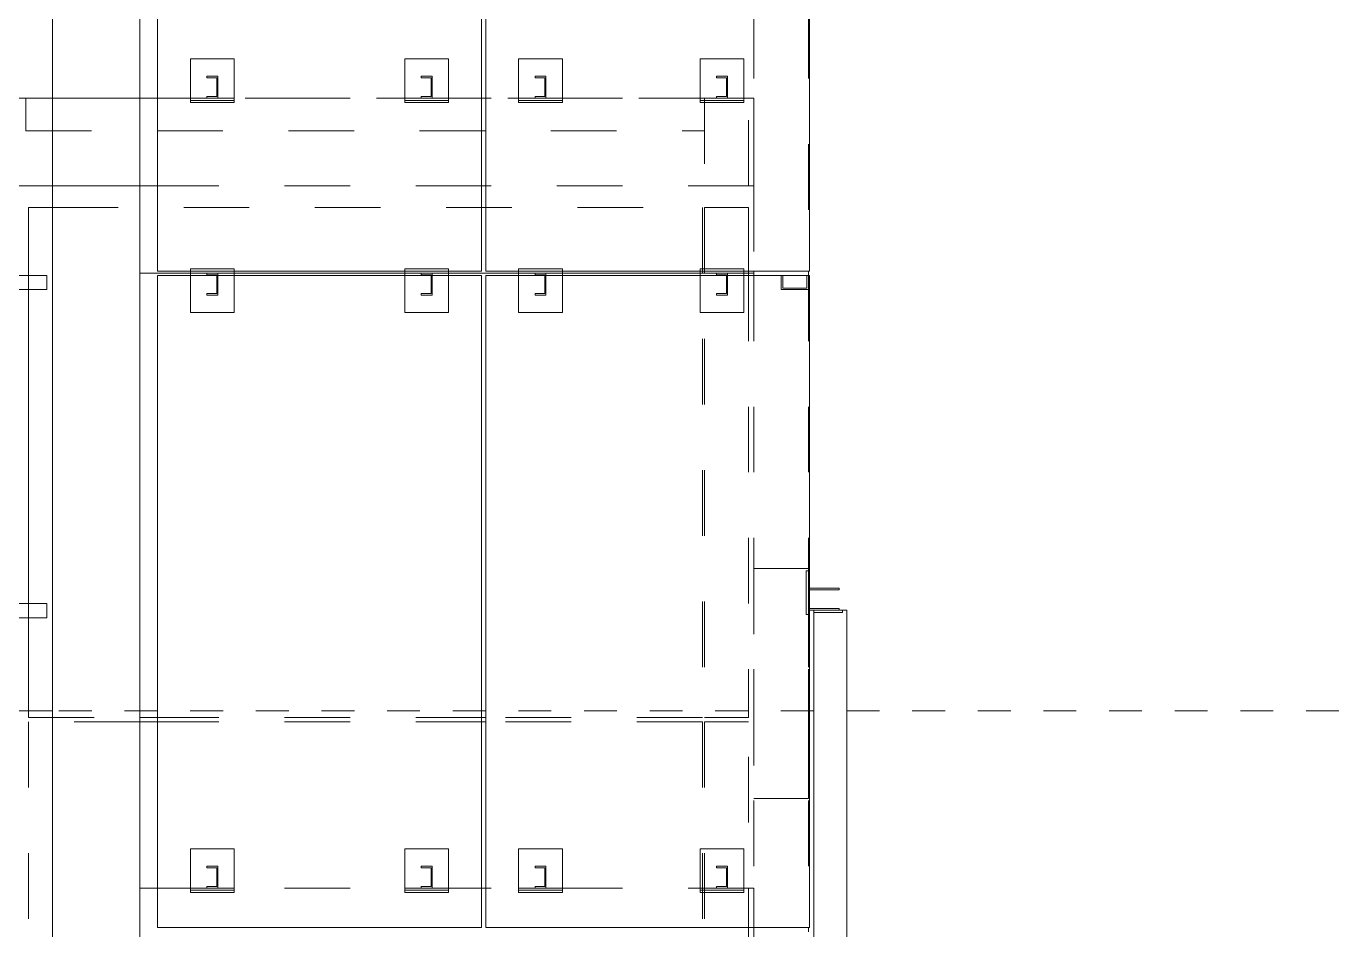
# Model space of a CAD drawing. Header units: millimetres. Extents: x 663313 to 1226001, y 1431724 to 1620898.
# Drawn here: x 663635.23 to 663641.26, y 1524673.43 to 1524677.55 of the extents above; entities that cross this region are included whole.
import ezdxf

# ---------------------------------------------------------------- set-up
doc = ezdxf.new("R2010")
doc.units = ezdxf.units.MM
for name, pattern in [('XKITLINE00', [0]), ('XKITLINE01', [4, 1, -1, 1, -1]), ('XKITLINE02', [4, 2, -2])]:
    doc.linetypes.add(name, pattern=pattern)
doc.layers.add('Part', color=7, linetype='Continuous', lineweight=0)
doc.layers.add('S-GRID', color=7, linetype='Continuous', lineweight=9)

# ---------------------------------------------------------------- blocks, each defined once
blk = doc.blocks.new('*A20472520')
at = {"layer": 'S-GRID', "color": 7, "linetype": 'XKITLINE01', "lineweight": 0}
blk.add_line((486.810012, 170.525023), (601.986223, 170.525023), dxfattribs=at)
blk = doc.blocks.new('*A20492522')
at = {"layer": 'Part', "color": 7, "linetype": 'XKITLINE02', "lineweight": 0}
for p, q in [((583.982697, 203.791689), (583.982697, 183.925023)), ((585.649363, 203.791689), (585.649363, 183.925023)), ((583.982697, 183.791689), (583.982697, 163.925023)), ((585.649363, 183.791689), (585.649363, 163.925023))]:
    blk.add_line(p, q, dxfattribs=at)
at = {"layer": 'Part', "color": 7, "linetype": 'XKITLINE00', "lineweight": 0}
for p, q in [((583.982697, 183.925023), (583.982697, 183.791689)), ((585.649363, 183.925023), (585.649363, 183.791689)), ((583.982697, 163.925023), (583.982697, 163.791689)), ((585.649363, 163.925023), (585.649363, 163.791689))]:
    blk.add_line(p, q, dxfattribs=at)
blk = doc.blocks.new('*A20512524')
at = {"layer": 'Part', "color": 7, "linetype": 'XKITLINE00', "lineweight": 0}
for p, q in [((565.816016, 203.791689), (565.816016, 183.925023)), ((575.682683, 203.791689), (575.682683, 183.925023)), ((575.682683, 183.925023), (565.816016, 183.925023)), ((575.682683, 183.791689), (565.816016, 183.791689)), ((565.816016, 183.791689), (565.816016, 163.925023)), ((575.682683, 183.791689), (575.682683, 163.925023)), ((575.682683, 163.925023), (565.816016, 163.925023))]:
    blk.add_line(p, q, dxfattribs=at)
blk = doc.blocks.new('*A20532526')
at = {"layer": 'Part', "color": 7, "linetype": 'XKITLINE00', "lineweight": 0}
for p, q in [((575.816016, 203.791689), (575.816016, 183.925023)), ((585.682683, 203.791689), (585.682683, 183.925023)), ((585.682683, 183.925023), (575.816016, 183.925023)), ((585.682683, 183.791689), (575.816016, 183.791689)), ((575.816016, 183.791689), (575.816016, 163.925023)), ((585.682683, 183.791689), (585.682683, 163.925023)), ((585.682683, 163.925023), (575.816016, 163.925023))]:
    blk.add_line(p, q, dxfattribs=at)
blk = doc.blocks.new('*A20552528')
at = {"layer": 'Part', "color": 7, "linetype": 'XKITLINE00', "lineweight": 0}
for p, q in [((562.609383, 225.858356), (562.609383, 163.791689)), ((565.27605, 225.858356), (565.27605, 163.791689))]:
    blk.add_line(p, q, dxfattribs=at)
blk = doc.blocks.new('*A20602533')
at = {"layer": 'Part', "color": 7, "linetype": 'XKITLINE00', "lineweight": 0}
for p, q in [((542.982717, 170.525023), (542.982717, 163.791689)), ((562.609383, 170.525023), (542.982717, 170.525023)), ((562.609383, 163.791689), (562.609383, 170.525023)), ((545.816016, 162.191689), (545.682683, 162.191689)), ((555.816016, 162.191689), (555.682683, 162.191689))]:
    blk.add_line(p, q, dxfattribs=at)
at = {"layer": 'Part', "color": 7, "linetype": 'XKITLINE02', "lineweight": 0}
for p, q in [((542.982717, 163.791689), (542.982717, 162.191689)), ((562.609383, 163.791689), (562.609383, 162.191689)), ((542.982717, 162.191689), (545.682683, 162.191689)), ((555.682683, 162.191689), (545.816016, 162.191689)), ((562.609383, 162.191689), (555.816016, 162.191689))]:
    blk.add_line(p, q, dxfattribs=at)
blk = doc.blocks.new('*A20612534')
at = {"layer": 'Part', "color": 7, "linetype": 'XKITLINE00', "lineweight": 0}
for p, q in [((565.276051, 165.125023), (565.276051, 163.791689)), ((565.816016, 165.125023), (565.276051, 165.125023)), ((575.816016, 165.125023), (575.682683, 165.125023)), ((583.982697, 163.925023), (583.982697, 163.791689)), ((565.816016, 162.458356), (565.682683, 162.458356)), ((575.816016, 162.458356), (575.682683, 162.458356))]:
    blk.add_line(p, q, dxfattribs=at)
at = {"layer": 'Part', "color": 7, "linetype": 'XKITLINE02', "lineweight": 0}
for p, q in [((575.682683, 165.125023), (565.816016, 165.125023)), ((583.982697, 165.125023), (575.816016, 165.125023)), ((583.982697, 165.125023), (583.982697, 163.925023)), ((565.276051, 163.791689), (565.276051, 162.458356)), ((583.982697, 163.791689), (583.982697, 162.458356)), ((565.276051, 162.458356), (565.682683, 162.458356)), ((575.682683, 162.458356), (565.816016, 162.458356)), ((583.982697, 162.458356), (575.816016, 162.458356))]:
    blk.add_line(p, q, dxfattribs=at)
blk = doc.blocks.new('*A20622535')
at = {"layer": 'Part', "color": 7, "linetype": 'XKITLINE00', "lineweight": 0}
for p, q in [((565.27605, 186.525023), (565.27605, 183.858356)), ((565.816016, 186.525023), (565.27605, 186.525023)), ((575.816016, 186.525023), (575.682683, 186.525023)), ((566.816016, 183.858356), (565.27605, 183.858356)), ((573.349377, 183.858356), (568.14935, 183.858356)), ((576.816016, 183.858356), (574.682711, 183.858356)), ((582.349377, 183.858356), (578.14935, 183.858356)), ((583.982697, 183.858356), (583.682711, 183.858356)), ((583.982697, 183.925023), (583.982697, 183.858356))]:
    blk.add_line(p, q, dxfattribs=at)
at = {"layer": 'Part', "color": 7, "linetype": 'XKITLINE02', "lineweight": 0}
for p, q in [((575.682683, 186.525023), (565.816016, 186.525023)), ((583.982697, 186.525023), (575.816016, 186.525023)), ((583.982697, 186.525023), (583.982697, 183.925023)), ((568.14935, 183.858356), (566.816016, 183.858356)), ((574.682711, 183.858356), (573.349377, 183.858356)), ((578.14935, 183.858356), (576.816016, 183.858356)), ((583.682711, 183.858356), (582.349377, 183.858356))]:
    blk.add_line(p, q, dxfattribs=at)
blk = doc.blocks.new('*A20632536')
at = {"layer": 'Part', "color": 7, "linetype": 'XKITLINE00', "lineweight": 0}
for p, q in [((562.442717, 173.791689), (543.149251, 173.791689)), ((543.149251, 173.791689), (543.149251, 173.358356)), ((562.442717, 173.791689), (562.442717, 173.358356)), ((562.442717, 173.358356), (543.149251, 173.358356))]:
    blk.add_line(p, q, dxfattribs=at)
at = {"layer": 'Part', "color": 7, "linetype": 'XKITLINE02', "lineweight": 0}
blk.add_line((543.149251, 173.398356), (562.442717, 173.398356), dxfattribs=at)
blk = doc.blocks.new('*A20642537')
at = {"layer": 'Part', "color": 7, "linetype": 'XKITLINE00', "lineweight": 0}
for p, q in [((561.882526, 185.858356), (561.882526, 183.791689)), ((562.609383, 185.858356), (561.882526, 185.858356)), ((561.882526, 183.358356), (561.882526, 173.791689)), ((561.882526, 173.358356), (561.882526, 170.525023)), ((565.816016, 170.325023), (565.27605, 170.325023)), ((575.816016, 170.325023), (575.682683, 170.325023))]:
    blk.add_line(p, q, dxfattribs=at)
at = {"layer": 'Part', "color": 7, "linetype": 'XKITLINE02', "lineweight": 0}
for p, q in [((562.609383, 185.858356), (582.415859, 185.858356)), ((582.415859, 185.858356), (582.415859, 170.325023)), ((561.882526, 183.791689), (561.882526, 183.358356)), ((561.882526, 173.791689), (561.882526, 173.358356)), ((561.882526, 170.525023), (561.882526, 170.325023)), ((561.882526, 170.325023), (565.27605, 170.325023)), ((575.682683, 170.325023), (565.816016, 170.325023)), ((582.415859, 170.325023), (575.816016, 170.325023))]:
    blk.add_line(p, q, dxfattribs=at)
blk = doc.blocks.new('*A20662539')
at = {"layer": 'Part', "color": 7, "linetype": 'XKITLINE00', "lineweight": 0}
for p, q in [((562.442717, 183.791689), (543.149251, 183.791689)), ((543.149251, 183.791689), (543.149251, 183.358356)), ((562.442717, 183.791689), (562.442717, 183.358356)), ((562.442717, 183.358356), (543.149251, 183.358356))]:
    blk.add_line(p, q, dxfattribs=at)
at = {"layer": 'Part', "color": 7, "linetype": 'XKITLINE02', "lineweight": 0}
blk.add_line((543.149251, 183.398356), (562.442717, 183.398356), dxfattribs=at)
blk = doc.blocks.new('*A20752548')
at = {"layer": 'Part', "color": 7, "linetype": 'XKITLINE02', "lineweight": 0}
for p, q in [((567.316016, 165.741689), (567.316016, 165.791689)), ((567.316016, 165.791689), (567.64935, 165.791689)), ((567.616016, 165.741689), (567.316016, 165.741689)), ((567.616016, 165.175023), (567.616016, 165.741689)), ((567.64935, 165.791689), (567.64935, 165.125023)), ((567.316016, 165.125023), (567.316016, 165.175023)), ((567.316016, 165.175023), (567.616016, 165.175023)), ((567.64935, 165.125023), (567.316016, 165.125023))]:
    blk.add_line(p, q, dxfattribs=at)
blk = doc.blocks.new('*A20762549')
at = {"layer": 'Part', "color": 7, "linetype": 'XKITLINE02', "lineweight": 0}
for p, q in [((573.84935, 165.741689), (573.84935, 165.791689)), ((573.84935, 165.791689), (574.182683, 165.791689)), ((574.14935, 165.741689), (573.84935, 165.741689)), ((574.14935, 165.175023), (574.14935, 165.741689)), ((574.182683, 165.791689), (574.182683, 165.125023)), ((573.84935, 165.125023), (573.84935, 165.175023)), ((573.84935, 165.175023), (574.14935, 165.175023)), ((574.182683, 165.125023), (573.84935, 165.125023))]:
    blk.add_line(p, q, dxfattribs=at)
blk = doc.blocks.new('*A20772550')
at = {"layer": 'Part', "color": 7, "linetype": 'XKITLINE02', "lineweight": 0}
for p, q in [((566.816016, 166.325023), (566.816016, 164.991689)), ((568.14935, 166.325023), (566.816016, 166.325023)), ((568.14935, 164.991689), (568.14935, 166.325023)), ((566.816016, 164.991689), (568.14935, 164.991689))]:
    blk.add_line(p, q, dxfattribs=at)
blk = doc.blocks.new('*A20782551')
at = {"layer": 'Part', "color": 7, "linetype": 'XKITLINE02', "lineweight": 0}
for p, q in [((573.349377, 164.991689), (573.349377, 166.325023)), ((573.349377, 166.325023), (574.682711, 166.325023)), ((574.682711, 166.325023), (574.682711, 164.991689)), ((574.682711, 164.991689), (573.349377, 164.991689))]:
    blk.add_line(p, q, dxfattribs=at)
blk = doc.blocks.new('*A20792552')
at = {"layer": 'Part', "color": 7, "linetype": 'XKITLINE02', "lineweight": 0}
for p, q in [((566.816016, 165.058356), (566.816016, 165.125023)), ((568.14935, 165.125023), (566.816016, 165.125023)), ((568.14935, 165.058356), (568.14935, 165.125023)), ((568.14935, 165.058356), (566.816016, 165.058356))]:
    blk.add_line(p, q, dxfattribs=at)
blk = doc.blocks.new('*A20802553')
at = {"layer": 'Part', "color": 7, "linetype": 'XKITLINE02', "lineweight": 0}
for p, q in [((573.349377, 165.058356), (573.349377, 165.125023)), ((574.682711, 165.125023), (573.349377, 165.125023)), ((574.682711, 165.058356), (574.682711, 165.125023)), ((574.682711, 165.058356), (573.349377, 165.058356))]:
    blk.add_line(p, q, dxfattribs=at)
blk = doc.blocks.new('*A20842557')
at = {"layer": 'Part', "color": 7, "linetype": 'XKITLINE02', "lineweight": 0}
for p, q in [((567.64935, 183.858356), (567.316016, 183.858356)), ((567.316016, 183.858356), (567.316016, 183.808356)), ((567.316016, 183.808356), (567.616016, 183.808356)), ((567.616016, 183.808356), (567.616016, 183.241689)), ((567.64935, 183.191689), (567.64935, 183.858356)), ((567.616016, 183.241689), (567.316016, 183.241689)), ((567.316016, 183.241689), (567.316016, 183.191689)), ((567.316016, 183.191689), (567.64935, 183.191689))]:
    blk.add_line(p, q, dxfattribs=at)
blk = doc.blocks.new('*A20852558')
at = {"layer": 'Part', "color": 7, "linetype": 'XKITLINE02', "lineweight": 0}
for p, q in [((574.182683, 183.858356), (573.84935, 183.858356)), ((573.84935, 183.858356), (573.84935, 183.808356)), ((573.84935, 183.808356), (574.14935, 183.808356)), ((574.14935, 183.808356), (574.14935, 183.241689)), ((574.182683, 183.191689), (574.182683, 183.858356)), ((574.14935, 183.241689), (573.84935, 183.241689)), ((573.84935, 183.241689), (573.84935, 183.191689)), ((573.84935, 183.191689), (574.182683, 183.191689))]:
    blk.add_line(p, q, dxfattribs=at)
blk = doc.blocks.new('*A20862559')
at = {"layer": 'Part', "color": 7, "linetype": 'XKITLINE02', "lineweight": 0}
for p, q in [((566.816016, 183.925023), (566.816016, 183.991689)), ((566.816016, 183.991689), (568.14935, 183.991689)), ((568.14935, 183.991689), (568.14935, 183.925023)), ((566.816016, 183.791689), (566.816016, 182.658356)), ((568.14935, 183.791689), (568.14935, 182.658356)), ((568.14935, 182.658356), (566.816016, 182.658356))]:
    blk.add_line(p, q, dxfattribs=at)
at = {"layer": 'Part', "color": 7, "linetype": 'XKITLINE00', "lineweight": 0}
for p, q in [((566.816016, 183.925023), (566.816016, 183.791689)), ((568.14935, 183.925023), (568.14935, 183.791689))]:
    blk.add_line(p, q, dxfattribs=at)
blk = doc.blocks.new('*A20872560')
at = {"layer": 'Part', "color": 7, "linetype": 'XKITLINE02', "lineweight": 0}
for p, q in [((574.682711, 183.991689), (573.349377, 183.991689)), ((573.349377, 183.991689), (573.349377, 183.925023)), ((574.682711, 183.991689), (574.682711, 183.925023)), ((573.349377, 183.791689), (573.349377, 182.658356)), ((574.682711, 182.658356), (574.682711, 183.791689)), ((573.349377, 182.658356), (574.682711, 182.658356))]:
    blk.add_line(p, q, dxfattribs=at)
at = {"layer": 'Part', "color": 7, "linetype": 'XKITLINE00', "lineweight": 0}
for p, q in [((573.349377, 183.925023), (573.349377, 183.791689)), ((574.682711, 183.925023), (574.682711, 183.791689))]:
    blk.add_line(p, q, dxfattribs=at)
blk = doc.blocks.new('*A20882561')
at = {"layer": 'Part', "color": 7, "linetype": 'XKITLINE02', "lineweight": 0}
for p, q in [((566.816016, 183.858356), (566.816016, 183.925023)), ((568.14935, 183.925023), (566.816016, 183.925023)), ((568.14935, 183.858356), (566.816016, 183.858356)), ((568.14935, 183.858356), (568.14935, 183.925023))]:
    blk.add_line(p, q, dxfattribs=at)
blk = doc.blocks.new('*A20892562')
at = {"layer": 'Part', "color": 7, "linetype": 'XKITLINE02', "lineweight": 0}
for p, q in [((573.349377, 183.858356), (573.349377, 183.925023)), ((574.682711, 183.925023), (573.349377, 183.925023)), ((574.682711, 183.858356), (573.349377, 183.858356)), ((574.682711, 183.858356), (574.682711, 183.925023))]:
    blk.add_line(p, q, dxfattribs=at)
blk = doc.blocks.new('*A20902563')
at = {"layer": 'Part', "color": 7, "linetype": 'XKITLINE02', "lineweight": 0}
for p, q in [((583.815833, 185.858356), (582.482499, 185.858356)), ((582.482499, 185.858356), (582.482499, 170.325023)), ((583.815833, 185.858356), (583.815833, 183.858356)), ((583.815833, 183.791689), (583.815833, 170.325023)), ((582.482499, 170.325023), (583.815833, 170.325023))]:
    blk.add_line(p, q, dxfattribs=at)
at = {"layer": 'Part', "color": 7, "linetype": 'XKITLINE00', "lineweight": 0}
blk.add_line((583.815833, 183.858356), (583.815833, 183.791689), dxfattribs=at)
blk = doc.blocks.new('*A20912564')
at = {"layer": 'Part', "color": 7, "linetype": 'XKITLINE02', "lineweight": 0}
for p, q in [((584.86941, 183.791689), (584.816077, 183.791689)), ((584.816077, 183.791689), (584.816077, 183.358356)), ((584.86941, 183.398356), (584.86941, 183.791689)), ((585.64941, 183.791689), (585.596077, 183.791689)), ((585.596077, 183.791689), (585.596077, 183.398356)), ((585.64941, 183.358356), (585.64941, 183.791689)), ((584.816077, 183.358356), (585.64941, 183.358356)), ((585.596077, 183.398356), (584.86941, 183.398356))]:
    blk.add_line(p, q, dxfattribs=at)
blk = doc.blocks.new('*A20922565')
at = {"layer": 'Part', "color": 7, "linetype": 'XKITLINE02', "lineweight": 0}
for p, q in [((586.682697, 173.591689), (585.81603, 173.591689)), ((585.81603, 173.525023), (585.81603, 173.591689)), ((586.682697, 173.525023), (586.682697, 173.591689)), ((586.682697, 173.525023), (585.81603, 173.525023))]:
    blk.add_line(p, q, dxfattribs=at)
blk = doc.blocks.new('*A20932566')
at = {"layer": 'Part', "color": 7, "linetype": 'XKITLINE02', "lineweight": 0}
for p, q in [((585.649528, 174.791689), (585.582861, 174.791689)), ((585.582861, 174.791689), (585.582861, 173.458356)), ((585.649528, 173.458356), (585.649528, 174.791689)), ((585.582861, 173.458356), (585.649528, 173.458356))]:
    blk.add_line(p, q, dxfattribs=at)
blk = doc.blocks.new('*A20942567')
at = {"layer": 'Part', "color": 7, "linetype": 'XKITLINE02', "lineweight": 0}
for p, q in [((585.682683, 174.258356), (585.649528, 174.258356)), ((585.649528, 174.258356), (585.649528, 174.208356)), ((585.682683, 174.208356), (585.649528, 174.208356)), ((585.682683, 173.641689), (585.649528, 173.641689)), ((585.649528, 173.641689), (585.649528, 173.591689)), ((585.682683, 173.591689), (585.649528, 173.591689)), ((586.582861, 173.591689), (585.81603, 173.591689))]:
    blk.add_line(p, q, dxfattribs=at)
at = {"layer": 'Part', "color": 7, "linetype": 'XKITLINE00', "lineweight": 0}
for p, q in [((586.582861, 174.258356), (585.682683, 174.258356)), ((586.582861, 174.208356), (585.682683, 174.208356)), ((586.582861, 174.208356), (586.582861, 174.258356)), ((586.582861, 173.641689), (585.682683, 173.641689)), ((585.81603, 173.591689), (585.682683, 173.591689)), ((586.582861, 173.591689), (586.582861, 173.641689))]:
    blk.add_line(p, q, dxfattribs=at)
blk = doc.blocks.new('*A20952568')
at = {"layer": 'Part', "color": 7, "linetype": 'XKITLINE02', "lineweight": 0}
for p, q in [((582.349377, 165.058356), (582.349377, 165.125023)), ((583.682711, 165.125023), (582.349377, 165.125023)), ((583.682711, 165.058356), (583.682711, 165.125023)), ((583.682711, 165.058356), (582.349377, 165.058356))]:
    blk.add_line(p, q, dxfattribs=at)
blk = doc.blocks.new('*A20962569')
at = {"layer": 'Part', "color": 7, "linetype": 'XKITLINE02', "lineweight": 0}
for p, q in [((576.816016, 165.058356), (576.816016, 165.125023)), ((578.14935, 165.125023), (576.816016, 165.125023)), ((578.14935, 165.058356), (578.14935, 165.125023)), ((578.14935, 165.058356), (576.816016, 165.058356))]:
    blk.add_line(p, q, dxfattribs=at)
blk = doc.blocks.new('*A20972570')
at = {"layer": 'Part', "color": 7, "linetype": 'XKITLINE02', "lineweight": 0}
for p, q in [((582.349377, 164.991689), (582.349377, 166.325023)), ((582.349377, 166.325023), (583.682711, 166.325023)), ((583.682711, 166.325023), (583.682711, 164.991689)), ((583.682711, 164.991689), (582.349377, 164.991689))]:
    blk.add_line(p, q, dxfattribs=at)
blk = doc.blocks.new('*A20982571')
at = {"layer": 'Part', "color": 7, "linetype": 'XKITLINE02', "lineweight": 0}
for p, q in [((576.816016, 166.325023), (576.816016, 164.991689)), ((578.14935, 166.325023), (576.816016, 166.325023)), ((578.14935, 164.991689), (578.14935, 166.325023)), ((576.816016, 164.991689), (578.14935, 164.991689))]:
    blk.add_line(p, q, dxfattribs=at)
blk = doc.blocks.new('*A20992572')
at = {"layer": 'Part', "color": 7, "linetype": 'XKITLINE02', "lineweight": 0}
for p, q in [((582.84935, 165.741689), (582.84935, 165.791689)), ((582.84935, 165.791689), (583.182683, 165.791689)), ((583.14935, 165.741689), (582.84935, 165.741689)), ((583.14935, 165.175023), (583.14935, 165.741689)), ((583.182683, 165.791689), (583.182683, 165.125023)), ((582.84935, 165.125023), (582.84935, 165.175023)), ((582.84935, 165.175023), (583.14935, 165.175023)), ((583.182683, 165.125023), (582.84935, 165.125023))]:
    blk.add_line(p, q, dxfattribs=at)
blk = doc.blocks.new('*A21002573')
at = {"layer": 'Part', "color": 7, "linetype": 'XKITLINE02', "lineweight": 0}
for p, q in [((577.316016, 165.741689), (577.316016, 165.791689)), ((577.316016, 165.791689), (577.64935, 165.791689)), ((577.616016, 165.741689), (577.316016, 165.741689)), ((577.616016, 165.175023), (577.616016, 165.741689)), ((577.64935, 165.791689), (577.64935, 165.125023)), ((577.316016, 165.125023), (577.316016, 165.175023)), ((577.316016, 165.175023), (577.616016, 165.175023)), ((577.64935, 165.125023), (577.316016, 165.125023))]:
    blk.add_line(p, q, dxfattribs=at)
blk = doc.blocks.new('*A21012574')
at = {"layer": 'Part', "color": 7, "linetype": 'XKITLINE02', "lineweight": 0}
for p, q in [((582.349377, 183.858356), (582.349377, 183.925023)), ((583.682711, 183.925023), (582.349377, 183.925023)), ((583.682711, 183.858356), (582.349377, 183.858356)), ((583.682711, 183.858356), (583.682711, 183.925023))]:
    blk.add_line(p, q, dxfattribs=at)
blk = doc.blocks.new('*A21022575')
at = {"layer": 'Part', "color": 7, "linetype": 'XKITLINE02', "lineweight": 0}
for p, q in [((576.816016, 183.858356), (576.816016, 183.925023)), ((578.14935, 183.925023), (576.816016, 183.925023)), ((578.14935, 183.858356), (576.816016, 183.858356)), ((578.14935, 183.858356), (578.14935, 183.925023))]:
    blk.add_line(p, q, dxfattribs=at)
blk = doc.blocks.new('*A21032576')
at = {"layer": 'Part', "color": 7, "linetype": 'XKITLINE02', "lineweight": 0}
for p, q in [((583.682711, 183.991689), (582.349377, 183.991689)), ((582.349377, 183.991689), (582.349377, 183.925023)), ((583.682711, 183.991689), (583.682711, 183.925023)), ((582.349377, 183.791689), (582.349377, 182.658356)), ((583.682711, 182.658356), (583.682711, 183.791689)), ((582.349377, 182.658356), (583.682711, 182.658356))]:
    blk.add_line(p, q, dxfattribs=at)
at = {"layer": 'Part', "color": 7, "linetype": 'XKITLINE00', "lineweight": 0}
for p, q in [((582.349377, 183.925023), (582.349377, 183.791689)), ((583.682711, 183.925023), (583.682711, 183.791689))]:
    blk.add_line(p, q, dxfattribs=at)
blk = doc.blocks.new('*A21042577')
at = {"layer": 'Part', "color": 7, "linetype": 'XKITLINE02', "lineweight": 0}
for p, q in [((576.816016, 183.925023), (576.816016, 183.991689)), ((576.816016, 183.991689), (578.14935, 183.991689)), ((578.14935, 183.991689), (578.14935, 183.925023)), ((576.816016, 183.791689), (576.816016, 182.658356)), ((578.14935, 183.791689), (578.14935, 182.658356)), ((578.14935, 182.658356), (576.816016, 182.658356))]:
    blk.add_line(p, q, dxfattribs=at)
at = {"layer": 'Part', "color": 7, "linetype": 'XKITLINE00', "lineweight": 0}
for p, q in [((576.816016, 183.925023), (576.816016, 183.791689)), ((578.14935, 183.925023), (578.14935, 183.791689))]:
    blk.add_line(p, q, dxfattribs=at)
blk = doc.blocks.new('*A21052578')
at = {"layer": 'Part', "color": 7, "linetype": 'XKITLINE02', "lineweight": 0}
for p, q in [((583.182683, 183.858356), (582.84935, 183.858356)), ((582.84935, 183.858356), (582.84935, 183.808356)), ((582.84935, 183.808356), (583.14935, 183.808356)), ((583.14935, 183.808356), (583.14935, 183.241689)), ((583.182683, 183.191689), (583.182683, 183.858356)), ((583.14935, 183.241689), (582.84935, 183.241689)), ((582.84935, 183.241689), (582.84935, 183.191689)), ((582.84935, 183.191689), (583.182683, 183.191689))]:
    blk.add_line(p, q, dxfattribs=at)
blk = doc.blocks.new('*A21062579')
at = {"layer": 'Part', "color": 7, "linetype": 'XKITLINE02', "lineweight": 0}
for p, q in [((577.64935, 183.858356), (577.316016, 183.858356)), ((577.316016, 183.858356), (577.316016, 183.808356)), ((577.316016, 183.808356), (577.616016, 183.808356)), ((577.616016, 183.808356), (577.616016, 183.241689)), ((577.64935, 183.191689), (577.64935, 183.858356)), ((577.616016, 183.241689), (577.316016, 183.241689)), ((577.316016, 183.241689), (577.316016, 183.191689)), ((577.316016, 183.191689), (577.64935, 183.191689))]:
    blk.add_line(p, q, dxfattribs=at)
blk = doc.blocks.new('*A22362709')
at = {"layer": 'Part', "color": 7, "linetype": 'XKITLINE02', "lineweight": 0}
for p, q in [((561.800333, 189.191689), (561.800333, 188.191689)), ((582.483482, 189.191689), (561.800333, 189.191689)), ((582.483482, 188.191689), (582.483482, 189.191689)), ((561.800333, 188.191689), (582.483482, 188.191689))]:
    blk.add_line(p, q, dxfattribs=at)
blk = doc.blocks.new('*A22372710')
at = {"layer": 'Part', "color": 7, "linetype": 'XKITLINE00', "lineweight": 0}
for p, q in [((560.476054, 189.191689), (560.476054, 186.525023)), ((565.816016, 189.191689), (560.476054, 189.191689)), ((575.816016, 189.191689), (575.682683, 189.191689)), ((565.816016, 186.525023), (560.476054, 186.525023)), ((575.816016, 186.525023), (575.682683, 186.525023))]:
    blk.add_line(p, q, dxfattribs=at)
at = {"layer": 'Part', "color": 7, "linetype": 'XKITLINE02', "lineweight": 0}
for p, q in [((575.682683, 189.191689), (565.816016, 189.191689)), ((583.982697, 189.191689), (575.816016, 189.191689)), ((583.982697, 189.191689), (583.982697, 186.525023)), ((575.682683, 186.525023), (565.816016, 186.525023)), ((583.982697, 186.525023), (575.816016, 186.525023))]:
    blk.add_line(p, q, dxfattribs=at)
blk = doc.blocks.new('*A22812754')
at = {"layer": 'Part', "color": 7, "linetype": 'XKITLINE00', "lineweight": 0}
for p, q in [((585.81603, 173.591689), (585.81603, 143.925023)), ((586.81603, 173.591689), (585.81603, 173.591689)), ((586.81603, 143.925023), (586.81603, 173.591689)), ((585.81603, 143.925023), (586.81603, 143.925023))]:
    blk.add_line(p, q, dxfattribs=at)
blk = doc.blocks.new('*A22822755')
at = {"layer": 'Part', "color": 7, "linetype": 'XKITLINE02', "lineweight": 0}
for p, q in [((583.982864, 174.858356), (583.982865, 174.858356)), ((583.982865, 174.858356), (583.982865, 167.858356)), ((585.649532, 174.858356), (583.982865, 174.858356)), ((585.64953, 174.858356), (585.649532, 174.858356)), ((585.649532, 167.858356), (585.649532, 174.858356)), ((583.982864, 167.858356), (583.982865, 167.858356)), ((583.982865, 167.858356), (585.649532, 167.858356)), ((585.64953, 167.858356), (585.649532, 167.858356))]:
    blk.add_line(p, q, dxfattribs=at)
blk = doc.blocks.new('*A22842757')
at = {"layer": 'Part', "color": 7, "linetype": 'XKITLINE02', "lineweight": 0}
for p, q in [((561.882526, 170.191689), (561.882526, 151.125023)), ((565.27605, 170.191689), (561.882526, 170.191689)), ((575.682683, 170.191689), (565.816016, 170.191689)), ((582.415859, 170.191689), (575.816016, 170.191689)), ((582.415859, 170.191689), (582.415859, 151.125023)), ((561.882526, 151.125023), (582.415859, 151.125023))]:
    blk.add_line(p, q, dxfattribs=at)
at = {"layer": 'Part', "color": 7, "linetype": 'XKITLINE00', "lineweight": 0}
for p, q in [((565.816016, 170.191689), (565.27605, 170.191689)), ((575.816016, 170.191689), (575.682683, 170.191689))]:
    blk.add_line(p, q, dxfattribs=at)
blk = doc.blocks.new('*A22862759')
at = {"layer": 'Part', "color": 7, "linetype": 'XKITLINE02', "lineweight": 0}
for p, q in [((583.815833, 170.191689), (582.482499, 170.191689)), ((582.482499, 170.191689), (582.482499, 151.125023)), ((583.815833, 151.125023), (583.815833, 170.191689)), ((582.482499, 151.125023), (583.815833, 151.125023))]:
    blk.add_line(p, q, dxfattribs=at)
blk = doc.blocks.new('*A24302903')
at = {"layer": 'Part', "color": 7, "linetype": 'XKITLINE02', "lineweight": 0}
for p, q in [((582.483443, 189.191689), (582.483482, 189.191689)), ((583.816815, 189.191689), (582.483482, 189.191689)), ((582.483482, 189.191689), (582.483482, 186.525023)), ((583.816777, 189.191689), (583.816815, 189.191689)), ((583.816815, 186.525023), (583.816815, 189.191689)), ((582.483443, 186.525023), (582.483482, 186.525023)), ((582.483482, 186.525023), (583.816815, 186.525023)), ((583.816777, 186.525023), (583.816815, 186.525023))]:
    blk.add_line(p, q, dxfattribs=at)
blk = doc.blocks.new('*A24322905')
at = {"layer": 'Part', "color": 7, "linetype": 'XKITLINE02', "lineweight": 0}
for p, q in [((573.349377, 189.125023), (573.349377, 189.191689)), ((574.682711, 189.191689), (573.349377, 189.191689)), ((574.682711, 189.125023), (573.349377, 189.125023)), ((574.682711, 189.125023), (574.682711, 189.191689))]:
    blk.add_line(p, q, dxfattribs=at)
blk = doc.blocks.new('*A24332906')
at = {"layer": 'Part', "color": 7, "linetype": 'XKITLINE02', "lineweight": 0}
for p, q in [((566.816016, 189.125023), (566.816016, 189.191689)), ((568.14935, 189.191689), (566.816016, 189.191689)), ((568.14935, 189.125023), (566.816016, 189.125023)), ((568.14935, 189.125023), (568.14935, 189.191689))]:
    blk.add_line(p, q, dxfattribs=at)
blk = doc.blocks.new('*A24342907')
at = {"layer": 'Part', "color": 7, "linetype": 'XKITLINE02', "lineweight": 0}
for p, q in [((573.349377, 189.058356), (573.349377, 190.391689)), ((573.349377, 190.391689), (574.682711, 190.391689)), ((574.682711, 190.391689), (574.682711, 189.058356)), ((574.682711, 189.058356), (573.349377, 189.058356))]:
    blk.add_line(p, q, dxfattribs=at)
blk = doc.blocks.new('*A24352908')
at = {"layer": 'Part', "color": 7, "linetype": 'XKITLINE02', "lineweight": 0}
for p, q in [((566.816016, 190.391689), (566.816016, 189.058356)), ((568.14935, 190.391689), (566.816016, 190.391689)), ((568.14935, 189.058356), (568.14935, 190.391689)), ((566.816016, 189.058356), (568.14935, 189.058356))]:
    blk.add_line(p, q, dxfattribs=at)
blk = doc.blocks.new('*A24362909')
at = {"layer": 'Part', "color": 7, "linetype": 'XKITLINE02', "lineweight": 0}
for p, q in [((573.84935, 189.808356), (573.84935, 189.858356)), ((573.84935, 189.858356), (574.182683, 189.858356)), ((574.14935, 189.808356), (573.84935, 189.808356)), ((574.14935, 189.241689), (574.14935, 189.808356)), ((574.182683, 189.858356), (574.182683, 189.191689)), ((573.84935, 189.191689), (573.84935, 189.241689)), ((573.84935, 189.241689), (574.14935, 189.241689)), ((574.182683, 189.191689), (573.84935, 189.191689))]:
    blk.add_line(p, q, dxfattribs=at)
blk = doc.blocks.new('*A24372910')
at = {"layer": 'Part', "color": 7, "linetype": 'XKITLINE02', "lineweight": 0}
for p, q in [((567.316016, 189.808356), (567.316016, 189.858356)), ((567.316016, 189.858356), (567.64935, 189.858356)), ((567.616016, 189.808356), (567.316016, 189.808356)), ((567.616016, 189.241689), (567.616016, 189.808356)), ((567.64935, 189.858356), (567.64935, 189.191689)), ((567.316016, 189.191689), (567.316016, 189.241689)), ((567.316016, 189.241689), (567.616016, 189.241689)), ((567.64935, 189.191689), (567.316016, 189.191689))]:
    blk.add_line(p, q, dxfattribs=at)
blk = doc.blocks.new('*A24522925')
at = {"layer": 'Part', "color": 7, "linetype": 'XKITLINE02', "lineweight": 0}
for p, q in [((582.349377, 189.125023), (582.349377, 189.191689)), ((583.682711, 189.191689), (582.349377, 189.191689)), ((583.682711, 189.125023), (582.349377, 189.125023)), ((583.682711, 189.125023), (583.682711, 189.191689))]:
    blk.add_line(p, q, dxfattribs=at)
blk = doc.blocks.new('*A24532926')
at = {"layer": 'Part', "color": 7, "linetype": 'XKITLINE02', "lineweight": 0}
for p, q in [((576.816016, 189.125023), (576.816016, 189.191689)), ((578.14935, 189.191689), (576.816016, 189.191689)), ((578.14935, 189.125023), (576.816016, 189.125023)), ((578.14935, 189.125023), (578.14935, 189.191689))]:
    blk.add_line(p, q, dxfattribs=at)
blk = doc.blocks.new('*A24542927')
at = {"layer": 'Part', "color": 7, "linetype": 'XKITLINE02', "lineweight": 0}
for p, q in [((582.349377, 189.058356), (582.349377, 190.391689)), ((582.349377, 190.391689), (583.682711, 190.391689)), ((583.682711, 190.391689), (583.682711, 189.058356)), ((583.682711, 189.058356), (582.349377, 189.058356))]:
    blk.add_line(p, q, dxfattribs=at)
blk = doc.blocks.new('*A24552928')
at = {"layer": 'Part', "color": 7, "linetype": 'XKITLINE02', "lineweight": 0}
for p, q in [((576.816016, 190.391689), (576.816016, 189.058356)), ((578.14935, 190.391689), (576.816016, 190.391689)), ((578.14935, 189.058356), (578.14935, 190.391689)), ((576.816016, 189.058356), (578.14935, 189.058356))]:
    blk.add_line(p, q, dxfattribs=at)
blk = doc.blocks.new('*A24562929')
at = {"layer": 'Part', "color": 7, "linetype": 'XKITLINE02', "lineweight": 0}
for p, q in [((582.84935, 189.808356), (582.84935, 189.858356)), ((582.84935, 189.858356), (583.182683, 189.858356)), ((583.14935, 189.808356), (582.84935, 189.808356)), ((583.14935, 189.241689), (583.14935, 189.808356)), ((583.182683, 189.858356), (583.182683, 189.191689)), ((582.84935, 189.191689), (582.84935, 189.241689)), ((582.84935, 189.241689), (583.14935, 189.241689)), ((583.182683, 189.191689), (582.84935, 189.191689))]:
    blk.add_line(p, q, dxfattribs=at)
blk = doc.blocks.new('*A24572930')
at = {"layer": 'Part', "color": 7, "linetype": 'XKITLINE02', "lineweight": 0}
for p, q in [((577.316016, 189.808356), (577.316016, 189.858356)), ((577.316016, 189.858356), (577.64935, 189.858356)), ((577.616016, 189.808356), (577.316016, 189.808356)), ((577.616016, 189.241689), (577.616016, 189.808356)), ((577.64935, 189.858356), (577.64935, 189.191689)), ((577.316016, 189.191689), (577.316016, 189.241689)), ((577.316016, 189.241689), (577.616016, 189.241689)), ((577.64935, 189.191689), (577.316016, 189.191689))]:
    blk.add_line(p, q, dxfattribs=at)

msp = doc.modelspace()

# ---------------------------------------------------------------- block references
at = {"color": 7, "lineweight": 0, "xscale": 0.15, "yscale": 0.15, "zscale": 0.15}
for name in ['*A20512524', '*A20532526', '*A20552528', '*A20492522', '*A24352908', '*A24342907', '*A24552928', '*A24542927', '*A24372910', '*A24362909', '*A24572930', '*A24562929', '*A22372710', '*A22362709', '*A24332906', '*A24322905', '*A24532926', '*A24522925', '*A24302903', '*A20622535', '*A20642537', '*A20902563', '*A20862559', '*A20882561', '*A20842557', '*A20872560', '*A20892562', '*A20852558', '*A21042577', '*A21022575', '*A21062579', '*A21032576', '*A21012574', '*A21052578', '*A20662539', '*A20912564', '*A22822755', '*A20932566', '*A20942567', '*A20632536', '*A20922565', '*A22812754', '*A20472520', '*A20602533', '*A22842757', '*A22862759', '*A20772550', '*A20782551', '*A20982571', '*A20972570', '*A20752548', '*A20762549', '*A21002573', '*A20992572', '*A20612534', '*A20792552', '*A20802553', '*A20962569', '*A20952568']:
    msp.add_blockref(name, (663550.9626, 1524648.8475), dxfattribs=at)

doc.saveas('drawing.dxf')
